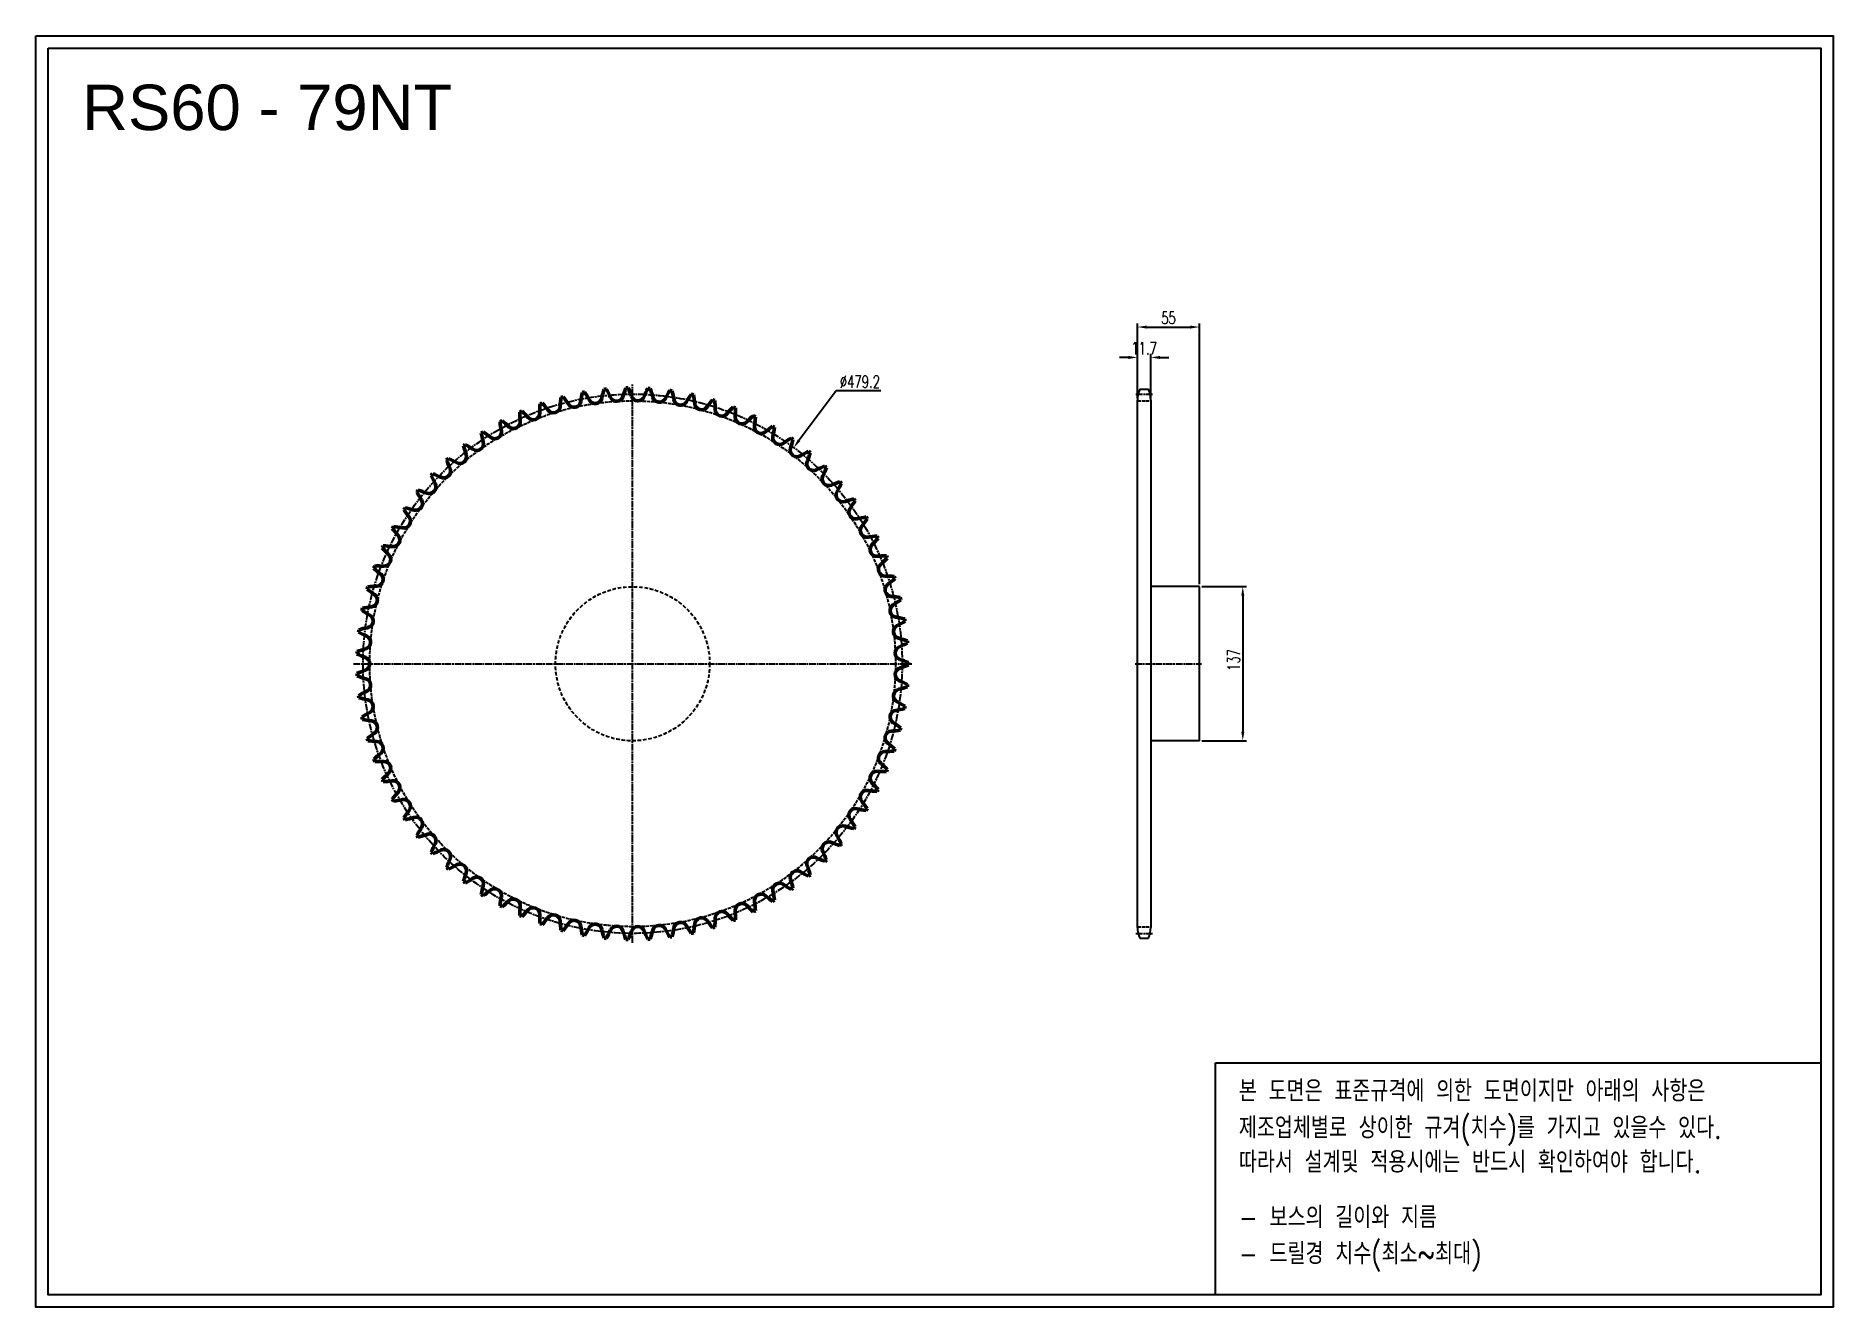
# Model space of a CAD drawing. Header units: millimetres. Extents: x 43168 to 44765, y 5201 to 6330.
import ezdxf

# ---------------------------------------------------------------- set-up
doc = ezdxf.new("R2010")
doc.units = ezdxf.units.MM
for name, pattern in [('AM_ISO02W050', [7.5, 6, -1.5]), ('AM_ISO02W050x2', [3.75, 3, -0.75]), ('AM_ISO08W050', [18, 12, -1.5, 3, -1.5]), ('AM_ISO08W050x2', [9, 6, -0.75, 1.5, -0.75]), ('HIDDEN', [9.525, 6.35, -3.175])]:
    doc.linetypes.add(name, pattern=pattern)
for name, color, linetype, lineweight in [('AM_0N', 7, 'Continuous', 50), ('AM_3N', 6, 'AM_ISO02W050', 25), ('AM_7', 4, 'AM_ISO08W050', 25), ('AM_7N', 4, 'AM_ISO08W050', 25)]:
    doc.layers.add(name, color=color, linetype=linetype, lineweight=lineweight)
doc.layers.add('HL', color=2, linetype='HIDDEN')
doc.layers.add('S-DIM', color=7, linetype='Continuous')
doc.styles.add('HAN', font='ROMANS.shx', dxfattribs={"width": 0.7, "bigfont": 'whgtxt.shx'})
doc.styles.add('HSG', font='SIMPLEX.shx', dxfattribs={"width": 0.7, "bigfont": 'HSG.shx'})
doc.styles.get("Standard").update_dxf_attribs({"font": 'arial.ttf'})
doc.dimstyles.new('APP23', dxfattribs={"dimscale": 4.5, "dimtxt": 2.4, "dimasz": 1.8, "dimexe": 0.7, "dimexo": 0.5, "dimgap": 0.6, "dimtad": 1, "dimtoh": 1, "dimdec": 1, "dimrnd": 0.01, "dimzin": 9, "dimdsep": 46, "dimtxsty": 'HSG', "dimcen": 0, "dimclrd": 1, "dimclre": 1, "dimclrt": 256, "dimazin": 2, "dimtp": 1, "dimtm": 1, "dimtfac": 0.5, "dimtdec": 1, "dimtix": 1, "dimtofl": 0, "dimtmove": 0, "dimatfit": 3, "dimfxl": 0, "dimtvp": 1, "dimtolj": 2, "dimlwd": -1, "dimlwe": -1, "dimarcsym": 0})

# ---------------------------------------------------------------- blocks, each defined once
blk = doc.blocks.new('*D1')
at = {"layer": 'Defpoints', "color": 0, "transparency": 16777216}
for p in [(44158.9, 6044.5), (44147.2, 6006), (44158.9, 6006)]:
    blk.add_point(p, dxfattribs=at)
at = {"layer": 'S-DIM', "color": 1, "transparency": 16777216}
for p, q in [((44139.1, 6044.5), (44131, 6044.5)), ((44147.2, 6008.2), (44147.2, 6047.6)), ((44158.9, 6008.2), (44158.9, 6047.6)), ((44167, 6044.5), (44175.1, 6044.5))]:
    blk.add_line(p, q, dxfattribs=at)
for points in [[(44139.1, 6045.8), (44139.1, 6043.1), (44147.2, 6044.5)], [(44167, 6045.8), (44167, 6043.1), (44158.9, 6044.5)]]:
    blk.add_solid(points, dxfattribs=at)
at = {"layer": 'S-DIM', "transparency": 16777216, "insert": (44153, 6052.6), "char_height": 10.8, "attachment_point": 5, "style": 'HSG'}
blk.add_mtext('\\A2;11.7', dxfattribs=at)
blk = doc.blocks.new('*D2')
at = {"layer": 'Defpoints', "color": 0, "transparency": 16777216}
for p in [(44202.2, 6071.5), (44147.2, 6006), (44202.2, 5840.8)]:
    blk.add_point(p, dxfattribs=at)
at = {"layer": 'S-DIM', "color": 1, "transparency": 16777216}
for p, q in [((44147.2, 6008.2), (44147.2, 6074.6)), ((44155.3, 6071.5), (44194.1, 6071.5)), ((44202.2, 5843), (44202.2, 6074.6))]:
    blk.add_line(p, q, dxfattribs=at)
for points in [[(44155.3, 6072.8), (44155.3, 6070.1), (44147.2, 6071.5)], [(44194.1, 6072.8), (44194.1, 6070.1), (44202.2, 6071.5)]]:
    blk.add_solid(points, dxfattribs=at)
at = {"layer": 'S-DIM', "transparency": 16777216, "insert": (44174.7, 6079.6), "char_height": 10.8, "attachment_point": 5, "style": 'HSG'}
blk.add_mtext('\\A2;55', dxfattribs=at)
blk = doc.blocks.new('*D3')
at = {"layer": 'Defpoints', "color": 0, "transparency": 16777216}
for p in [(44202.2, 5840.8), (44202.2, 5703.8), (44240.7, 5703.8)]:
    blk.add_point(p, dxfattribs=at)
at = {"layer": 'S-DIM', "color": 1, "transparency": 16777216}
for p, q in [((44204.4, 5840.8), (44243.9, 5840.8)), ((44240.7, 5832.7), (44240.7, 5711.9)), ((44204.4, 5703.8), (44243.9, 5703.8))]:
    blk.add_line(p, q, dxfattribs=at)
for points in [[(44239.4, 5832.7), (44242.1, 5832.7), (44240.7, 5840.8)], [(44239.4, 5711.9), (44242.1, 5711.9), (44240.7, 5703.8)]]:
    blk.add_solid(points, dxfattribs=at)
at = {"layer": 'S-DIM', "transparency": 16777216, "insert": (44232.6, 5775.7), "char_height": 10.8, "attachment_point": 5, "rotation": 90, "style": 'HSG'}
blk.add_mtext('\\A2;137', dxfattribs=at)
blk = doc.blocks.new('*D4')
at = {"layer": 'Defpoints', "color": 0, "transparency": 16777216}
for p in [(43841.6, 5964.4), (43555.2, 5580.2)]:
    blk.add_point(p, dxfattribs=at)
at = {"layer": 'S-DIM', "color": 1, "transparency": 16777216}
for p, q in [((43879.2, 6014.8), (43846.4, 5970.9)), ((43919, 6014.8), (43879.2, 6014.8))]:
    blk.add_line(p, q, dxfattribs=at)
blk.add_solid([(43845.3, 5971.7), (43847.5, 5970.1), (43841.6, 5964.4)], dxfattribs=at)
at = {"layer": 'S-DIM', "transparency": 16777216, "insert": (43900.4, 6022.9), "char_height": 10.8, "attachment_point": 5, "style": 'HSG'}
blk.add_mtext('\\A2;∅479.2', dxfattribs=at)

msp = doc.modelspace()

# ---------------------------------------------------------------- linework, layer by layer
for p, q in [((44147.16, 5537.94), (44147.16, 6006.64)), ((44149.25, 6016.14), (44156.78, 6016.14)), ((44158.86, 6006.64), (44158.86, 5537.94)), ((44202.16, 5840.79), (44158.86, 5840.79)), ((44202.16, 5703.79), (44202.16, 5840.79)), ((44202.16, 5703.79), (44158.86, 5703.79)), ((44149.25, 5528.44), (44156.78, 5528.44))]:
    msp.add_line(p, q)
for points in [[(43168.04, 6330.12), (44765.38, 6330.12), (44765.38, 5200.69), (43168.04, 5200.69)], [(43178.8, 6319.37), (44754.62, 6319.37), (44754.62, 5211.45), (43178.8, 5211.45)]]:
    msp.add_lwpolyline(points, close=True)
at = {"color": 6}
msp.add_lwpolyline([(44216.42, 5417.64), (44754.62, 5417.64), (44754.62, 5211.45), (44216.42, 5211.45)], close=True, dxfattribs=at)
for centre, start, end in [((44169.86, 6006.64), 155.25994, 180), ((44136.16, 6006.64), 0, 24.74006), ((44169.86, 5537.94), 180, 204.74006), ((44136.16, 5537.94), 335.25994, 0)]:
    msp.add_arc(centre, 22.7, start, end)
at = {"layer": 'AM_0N'}
for centre, radius, start, end in [((43749.5, 5993.96), 115.77, 172.53925, 176.51899), ((43698.36, 5772.29), 245.11, 104.56934, 105.05091), ((43544.35, 5939.71), 115.77, 33.10127, 37.08101), ((43766.95, 5989.19), 115.77, 167.98229, 171.96203), ((43698.36, 5772.29), 245.11, 100.01238, 100.49395), ((43558.14, 5951.42), 115.77, 28.5443, 32.52404), ((43665.11, 6009.61), 6.01, 208.5443, 347.40506), ((43783.96, 5983.06), 115.77, 163.42532, 167.40506), ((43698.36, 5772.29), 245.11, 95.45542, 95.93699), ((43572.81, 5962), 115.77, 23.98734, 27.96708), ((43684.08, 6011.5), 6.01, 203.98734, 342.8481), ((43800.44, 5975.59), 115.77, 158.86836, 162.8481), ((43698.36, 5772.29), 245.11, 90.89846, 91.38002), ((43588.28, 5971.37), 115.77, 19.43038, 23.41012), ((43703.13, 6011.88), 6.01, 199.43038, 338.29114), ((43816.27, 5966.84), 115.77, 154.3114, 158.29114), ((43698.36, 5772.29), 245.11, 86.34149, 86.82306), ((43604.45, 5979.49), 115.77, 14.87342, 18.85316), ((43722.15, 6010.75), 6.01, 194.87342, 333.73418), ((43831.35, 5956.85), 115.77, 149.75444, 153.73418), ((43698.36, 5772.29), 245.11, 81.78453, 82.2661), ((43621.21, 5986.29), 115.77, 10.31646, 14.2962), ((43741.02, 6008.1), 6.01, 190.31646, 329.17722), ((43845.6, 5945.7), 115.77, 145.19748, 149.17722), ((43698.36, 5772.29), 245.11, 77.22757, 77.70914), ((43638.45, 5991.75), 115.77, 5.75949, 9.73923), ((43858.91, 5933.46), 115.77, 140.64051, 144.62025), ((43698.36, 5772.29), 245.11, 72.67061, 73.15218), ((43656.08, 5995.81), 115.77, 1.20253, 5.18227), ((43698.36, 5772.29), 245.11, 113.68327, 114.16483), ((43713.74, 5999.26), 115.77, 181.65317, 185.63291), ((43519.77, 5913.2), 115.77, 42.21519, 46.19493), ((43609.97, 5995.03), 6.01, 222.21519, 1.07595), ((43731.72, 5997.32), 115.77, 177.09621, 181.07595), ((43698.36, 5772.29), 245.11, 109.12631, 109.60787), ((43531.53, 5926.95), 115.77, 37.65823, 41.63797), ((43627.94, 6001.35), 6.01, 217.65823, 356.51899), ((43646.36, 6006.22), 6.01, 213.10127, 351.96203), ((43759.62, 6003.97), 6.01, 185.75949, 324.62025), ((43777.83, 5998.37), 6.01, 181.20253, 320.06329), ((43871.21, 5920.19), 115.77, 136.08355, 140.06329), ((43698.36, 5772.29), 245.11, 68.11365, 68.59521), ((43795.54, 5991.34), 6.01, 176.64557, 315.50633), ((43673.97, 5998.47), 115.77, 356.64557, 0.62531), ((43882.41, 5905.99), 115.77, 131.52659, 135.50633), ((43698.36, 5772.29), 245.11, 63.55668, 64.03825), ((43692.02, 5999.69), 115.77, 352.08861, 356.06835), ((43698.36, 5772.29), 245.11, 122.79719, 123.27876), ((43677.59, 5998.83), 115.77, 190.7671, 194.74684), ((43499.71, 5883.14), 115.77, 51.32911, 55.30885), ((43575.8, 5978.22), 6.01, 231.32911, 10.18987), ((43698.36, 5772.29), 245.11, 118.24023, 118.7218), ((43695.66, 5999.76), 115.77, 186.21013, 190.18987), ((43509.14, 5898.57), 115.77, 46.77215, 50.75189), ((43592.55, 5987.3), 6.01, 226.77215, 5.63291), ((43812.64, 5982.93), 6.01, 172.08861, 310.94937), ((43892.45, 5890.95), 115.77, 126.96963, 130.94937), ((43698.36, 5772.29), 245.11, 58.99972, 59.48129), ((43829.01, 5973.18), 6.01, 167.53165, 306.39241), ((43710.11, 5999.47), 115.77, 347.53165, 351.51139), ((43544.73, 5956.2), 6.01, 240.44304, 19.3038), ((43698.36, 5772.29), 245.11, 127.35415, 127.83572), ((43659.66, 5996.46), 115.77, 195.32406, 199.3038), ((43491.53, 5867), 115.77, 55.88608, 59.86582), ((43559.83, 5967.83), 6.01, 235.88608, 14.74684), ((43901.27, 5875.15), 115.77, 122.41267, 126.39241), ((43844.56, 5962.17), 6.01, 162.97468, 301.83544), ((43728.12, 5997.82), 115.77, 342.97468, 346.95442), ((43698.36, 5772.29), 245.11, 54.44276, 54.92433), ((43908.8, 5858.71), 115.77, 117.8557, 121.83544), ((43745.94, 5994.75), 115.77, 338.41772, 342.39746), ((43698.36, 5772.29), 245.11, 49.8858, 50.36737), ((43530.6, 5943.42), 6.01, 245, 23.86076), ((43698.36, 5772.29), 245.11, 131.91112, 132.39268), ((43641.97, 5992.68), 115.77, 199.88102, 203.86076), ((43484.66, 5850.27), 115.77, 60.44304, 64.42278), ((43859.19, 5949.95), 6.01, 158.41772, 297.27848), ((43915, 5841.71), 115.77, 113.29874, 117.27848), ((43763.47, 5990.26), 115.77, 333.86076, 337.8405), ((43698.36, 5772.29), 245.11, 45.32884, 45.8104), ((43698.36, 5772.29), 245.11, 141.02504, 141.50661), ((43475, 5815.44), 115.77, 69.55696, 73.5367), ((43517.54, 5929.55), 6.01, 249.55696, 28.41772), ((43698.36, 5772.29), 245.11, 136.46808, 136.94964), ((43624.64, 5987.5), 115.77, 204.43798, 208.41772), ((43479.14, 5833.05), 115.77, 65, 68.97974), ((43872.79, 5936.61), 6.01, 153.86076, 292.72152), ((43919.83, 5824.28), 115.77, 108.74178, 112.72152), ((43780.58, 5984.4), 115.77, 329.3038, 333.28354), ((43698.36, 5772.29), 245.11, 40.77187, 41.25344), ((43698.36, 5772.29), 245.11, 145.582, 146.06357), ((43472.28, 5797.55), 115.77, 74.11392, 78.09366), ((43505.61, 5914.68), 6.01, 254.11392, 32.97468), ((43607.78, 5980.96), 115.77, 208.99494, 212.97468), ((43885.3, 5922.23), 6.01, 149.3038, 288.16456), ((43923.26, 5806.52), 115.77, 104.18482, 108.16456), ((43896.62, 5906.91), 6.01, 144.74684, 283.60759), ((43797.17, 5977.2), 115.77, 324.74684, 328.72658), ((43698.36, 5772.29), 245.11, 36.21491, 36.69648), ((43698.36, 5772.29), 245.11, 150.13896, 150.62053), ((43470.99, 5779.51), 115.77, 78.67089, 82.65063), ((43494.91, 5898.92), 6.01, 258.67089, 37.53165), ((43591.48, 5973.11), 115.77, 213.55191, 217.53165), ((43925.27, 5788.55), 115.77, 99.62786, 103.60759), ((43906.69, 5890.73), 6.01, 140.18987, 279.05063), ((43813.14, 5968.7), 115.77, 320.18987, 324.16961), ((43698.36, 5772.29), 245.11, 31.65795, 32.13952), ((43575.87, 5963.98), 115.77, 218.10887, 222.08861), ((43485.49, 5882.35), 6.01, 263.22785, 42.08861), ((43925.85, 5770.47), 115.77, 95.07089, 99.05063), ((43828.38, 5958.96), 115.77, 315.63291, 319.61265), ((43698.36, 5772.29), 245.11, 27.10099, 27.58256), ((43698.36, 5772.29), 245.11, 154.69593, 155.17749), ((43561.02, 5953.64), 115.77, 222.66583, 226.64557), ((43471.13, 5761.42), 115.77, 83.22785, 87.20759), ((43477.42, 5865.09), 6.01, 267.78481, 46.64557), ((43915.44, 5873.8), 6.01, 135.63291, 274.49367), ((43924.98, 5752.4), 115.77, 90.51393, 94.49367), ((43842.8, 5948.04), 115.77, 311.07595, 315.05569), ((43698.36, 5772.29), 245.11, 22.54403, 23.02559), ((43698.36, 5772.29), 245.11, 159.25289, 159.73445), ((43547.05, 5942.16), 115.77, 227.22279, 231.20253), ((43472.71, 5743.4), 115.77, 87.78481, 91.76455), ((43470.74, 5847.25), 6.01, 272.34177, 51.20253), ((43922.82, 5856.24), 6.01, 131.07595, 269.93671), ((43922.69, 5734.46), 115.77, 85.95697, 89.93671), ((43856.31, 5936.01), 115.77, 306.51899, 310.49873), ((43698.36, 5772.29), 245.11, 17.98706, 18.46863), ((43698.36, 5772.29), 245.11, 163.80985, 164.29142), ((43534.03, 5929.6), 115.77, 231.77975, 235.75949), ((43475.72, 5725.57), 115.77, 92.34177, 96.32151), ((43465.51, 5828.92), 6.01, 276.89873, 55.75949), ((43928.78, 5838.14), 6.01, 126.51899, 265.37975), ((43918.97, 5716.75), 115.77, 81.40001, 85.37975), ((43698.36, 5772.29), 245.11, 13.4301, 13.91167), ((43698.36, 5772.29), 245.11, 168.36681, 168.84838), ((43522.05, 5916.04), 115.77, 236.33672, 240.31646), ((43480.14, 5708.03), 115.77, 96.89873, 100.87847), ((43461.74, 5810.25), 6.01, 281.4557, 60.31646), ((43933.28, 5819.62), 6.01, 121.96203, 260.82278), ((43868.82, 5922.94), 115.77, 301.96203, 305.94176), ((43698.36, 5772.29), 245.11, 172.92377, 173.40534), ((43511.19, 5901.58), 115.77, 240.89368, 244.87342), ((43485.93, 5690.89), 115.77, 101.4557, 105.43544), ((43936.3, 5800.81), 6.01, 117.40506, 256.26582), ((43913.86, 5699.4), 115.77, 76.84305, 80.82278), ((43880.25, 5908.92), 115.77, 297.40506, 301.3848), ((43698.36, 5772.29), 245.11, 8.87314, 9.35471), ((43698.36, 5772.29), 245.11, 177.48074, 177.9623), ((43493.07, 5674.27), 115.77, 106.01266, 109.9924), ((43459.48, 5791.33), 6.01, 286.01266, 64.87342), ((43937.82, 5781.81), 6.01, 112.8481, 251.70886), ((43907.39, 5682.51), 115.77, 72.28608, 76.26582), ((43890.53, 5894.04), 115.77, 292.8481, 296.82784), ((43698.36, 5772.29), 245.11, 4.31618, 4.79775), ((43501.51, 5886.3), 115.77, 245.45064, 249.43038), ((43501.51, 5658.27), 115.77, 110.56962, 114.54936), ((43458.72, 5772.29), 6.01, 290.56962, 69.43038), ((43937.82, 5762.76), 6.01, 108.29114, 247.1519), ((43899.6, 5666.19), 115.77, 67.72912, 71.70886), ((43899.6, 5878.39), 115.77, 288.29114, 292.27088), ((43698.36, 5772.29), 245.11, 359.75922, 0.24078), ((43698.36, 5772.29), 245.11, 182.0377, 182.51926), ((43493.07, 5870.3), 115.77, 250.0076, 253.98734), ((43459.48, 5753.25), 6.01, 295.12658, 73.98734), ((43907.39, 5862.06), 115.77, 283.73418, 287.71392), ((43890.53, 5650.53), 115.77, 63.17216, 67.1519), ((43698.36, 5772.29), 245.11, 355.20225, 355.68382), ((43511.19, 5642.99), 115.77, 115.12658, 119.10632), ((43698.36, 5772.29), 245.11, 186.59466, 187.07623), ((43485.93, 5853.68), 115.77, 254.56456, 258.5443), ((43461.74, 5734.33), 6.01, 299.68354, 78.5443), ((43936.3, 5743.76), 6.01, 103.73418, 242.59494), ((43880.25, 5635.65), 115.77, 58.6152, 62.59494), ((43698.36, 5772.29), 245.11, 350.64529, 351.12686), ((43522.05, 5628.53), 115.77, 119.68354, 123.66328), ((43698.36, 5772.29), 245.11, 191.15162, 191.63319), ((43480.14, 5836.55), 115.77, 259.12153, 263.10127), ((43465.51, 5715.65), 6.01, 304.24051, 83.10127), ((43933.28, 5724.95), 6.01, 99.17722, 238.03797), ((43868.82, 5621.63), 115.77, 54.05824, 58.03797), ((43913.86, 5845.17), 115.77, 279.17722, 283.15695), ((43534.03, 5614.97), 115.77, 124.24051, 128.22025), ((43698.36, 5772.29), 245.11, 195.70858, 196.19015), ((43475.72, 5819), 115.77, 263.67849, 267.65823), ((43470.74, 5697.33), 6.01, 308.79747, 87.65823), ((43928.78, 5706.44), 6.01, 94.62025, 233.48101), ((43918.97, 5827.82), 115.77, 274.62025, 278.59999), ((43698.36, 5772.29), 245.11, 346.08833, 346.5699), ((43547.05, 5602.42), 115.77, 128.79747, 132.77721), ((43698.36, 5772.29), 245.11, 200.26555, 200.74711), ((43922.82, 5688.34), 6.01, 90.06329, 228.92405), ((43922.69, 5810.12), 115.77, 270.06329, 274.04303), ((43856.31, 5608.57), 115.77, 49.50127, 53.48101), ((43698.36, 5772.29), 245.11, 341.53137, 342.01294), ((43472.71, 5801.17), 115.77, 268.23545, 272.21519), ((43561.02, 5590.93), 115.77, 133.35443, 137.33417), ((43477.42, 5679.48), 6.01, 313.35443, 92.21519), ((43915.44, 5670.77), 6.01, 85.50633, 224.36709), ((43924.98, 5792.17), 115.77, 265.50633, 269.48607), ((43842.8, 5596.53), 115.77, 44.94431, 48.92405), ((43698.36, 5772.29), 245.11, 336.97441, 337.45597), ((43698.36, 5772.29), 245.11, 204.82251, 205.30407), ((43471.13, 5783.15), 115.77, 272.79241, 276.77215), ((43485.49, 5662.22), 6.01, 317.91139, 96.77215), ((43575.87, 5580.59), 115.77, 137.91139, 141.89113), ((43906.69, 5653.84), 6.01, 80.94937, 219.81013), ((43925.85, 5774.11), 115.77, 260.94937, 264.92911), ((43828.38, 5585.61), 115.77, 40.38735, 44.36709), ((43698.36, 5772.29), 245.11, 332.41744, 332.89901), ((43698.36, 5772.29), 245.11, 209.37947, 209.86104), ((43470.99, 5765.06), 115.77, 277.34937, 281.32911), ((43494.91, 5645.65), 6.01, 322.46835, 101.32911), ((43591.48, 5571.47), 115.77, 142.46835, 146.44809), ((43896.62, 5637.67), 6.01, 76.39241, 215.25316), ((43925.27, 5756.03), 115.77, 256.39241, 260.37214), ((43813.14, 5575.87), 115.77, 35.83039, 39.81013), ((43698.36, 5772.29), 245.11, 327.86048, 328.34205), ((43698.36, 5772.29), 245.11, 213.93643, 214.418), ((43472.28, 5747.02), 115.77, 281.90634, 285.88608), ((43505.61, 5629.89), 6.01, 327.02532, 105.88608), ((43607.78, 5563.61), 115.77, 147.02532, 151.00506), ((43885.3, 5622.34), 6.01, 71.83544, 210.6962), ((43923.26, 5738.05), 115.77, 251.83544, 255.81518), ((43797.17, 5567.38), 115.77, 31.27342, 35.25316), ((43698.36, 5772.29), 245.11, 323.30352, 323.78509), ((43698.36, 5772.29), 245.11, 218.49339, 218.97496), ((43475, 5729.14), 115.77, 286.4633, 290.44304), ((43517.54, 5615.03), 6.01, 331.58228, 110.44304), ((43624.64, 5557.07), 115.77, 151.58228, 155.56202), ((43530.6, 5601.16), 6.01, 336.13924, 115), ((43872.79, 5607.96), 6.01, 67.27848, 206.13924), ((43919.83, 5720.29), 115.77, 247.27848, 251.25822), ((43780.58, 5560.17), 115.77, 26.71646, 30.6962), ((43698.36, 5772.29), 245.11, 318.74656, 319.22813), ((43698.36, 5772.29), 245.11, 223.05036, 223.53192), ((43479.14, 5711.53), 115.77, 291.02026, 295), ((43641.97, 5551.9), 115.77, 156.13924, 160.11898), ((43698.36, 5772.29), 245.11, 227.60732, 228.08888), ((43484.66, 5694.3), 115.77, 295.57722, 299.55696), ((43544.73, 5588.37), 6.01, 340.6962, 119.55696), ((43859.19, 5594.62), 6.01, 62.72152, 201.58228), ((43745.94, 5549.83), 115.77, 17.60254, 21.58228), ((43915, 5702.86), 115.77, 242.72152, 246.70126), ((43763.47, 5554.31), 115.77, 22.1595, 26.13924), ((43698.36, 5772.29), 245.11, 314.1896, 314.67116), ((43659.66, 5548.11), 115.77, 160.6962, 164.67594), ((43698.36, 5772.29), 245.11, 232.16428, 232.64585), ((43491.53, 5677.57), 115.77, 300.13418, 304.11392), ((43559.83, 5576.74), 6.01, 345.25316, 124.11392), ((43677.59, 5545.75), 115.77, 165.25316, 169.2329), ((43829.01, 5571.39), 6.01, 53.60759, 192.46835), ((43901.27, 5669.42), 115.77, 233.60759, 237.58733), ((43844.56, 5582.41), 6.01, 58.16456, 197.02532), ((43728.12, 5546.75), 115.77, 13.04558, 17.02532), ((43908.8, 5685.87), 115.77, 238.16456, 242.1443), ((43698.36, 5772.29), 245.11, 309.63263, 310.1142), ((43698.36, 5772.29), 245.11, 236.72124, 237.20281), ((43499.71, 5661.44), 115.77, 304.69115, 308.67089), ((43575.8, 5566.36), 6.01, 349.81013, 128.67089), ((43695.66, 5544.81), 115.77, 169.81013, 173.78987), ((43509.14, 5646), 115.77, 309.24811, 313.22785), ((43592.55, 5557.27), 6.01, 354.36709, 133.22785), ((43795.54, 5553.23), 6.01, 44.49367, 183.35443), ((43812.64, 5561.65), 6.01, 49.05063, 187.91139), ((43692.02, 5544.88), 115.77, 3.93165, 7.91139), ((43892.45, 5653.63), 115.77, 229.05063, 233.03037), ((43698.36, 5772.29), 245.11, 300.51871, 301.00028), ((43710.11, 5545.1), 115.77, 8.48861, 12.46835), ((43698.36, 5772.29), 245.11, 305.07567, 305.55724), ((43698.36, 5772.29), 245.11, 241.2782, 241.75977), ((43713.74, 5545.32), 115.77, 174.36709, 178.34683), ((43698.36, 5772.29), 245.11, 245.83517, 246.31673), ((43519.77, 5631.37), 115.77, 313.80507, 317.78481), ((43609.97, 5549.54), 6.01, 358.92405, 137.78481), ((43731.72, 5547.26), 115.77, 178.92405, 182.90379), ((43531.53, 5617.62), 115.77, 318.36203, 322.34177), ((43627.94, 5543.22), 6.01, 3.48101, 142.34177), ((43749.5, 5550.62), 115.77, 183.48101, 187.46075), ((43646.36, 5538.35), 6.01, 8.03797, 146.89873), ((43759.62, 5540.6), 6.01, 35.37975, 174.24051), ((43858.91, 5611.11), 115.77, 215.37975, 219.35949), ((43656.08, 5548.76), 115.77, 354.81773, 358.79747), ((43777.83, 5546.2), 6.01, 39.93671, 178.79747), ((43871.21, 5624.38), 115.77, 219.93671, 223.91645), ((43698.36, 5772.29), 245.11, 291.40479, 291.88635), ((43673.97, 5546.11), 115.77, 359.37469, 3.35443), ((43882.41, 5638.58), 115.77, 224.49367, 228.47341), ((43698.36, 5772.29), 245.11, 295.96175, 296.44332), ((43698.36, 5772.29), 245.11, 250.39213, 250.87369), ((43698.36, 5772.29), 245.11, 254.94909, 255.43066), ((43544.35, 5604.86), 115.77, 322.91899, 326.89873), ((43766.95, 5555.38), 115.77, 188.03797, 192.01771), ((43698.36, 5772.29), 245.11, 259.50605, 259.98762), ((43558.14, 5593.15), 115.77, 327.47596, 331.4557), ((43665.11, 5534.96), 6.01, 12.59494, 151.4557), ((43783.96, 5561.52), 115.77, 192.59494, 196.57468), ((43698.36, 5772.29), 245.11, 264.06301, 264.54458), ((43572.81, 5582.58), 115.77, 332.03292, 336.01266), ((43684.08, 5533.07), 6.01, 17.1519, 156.01266), ((43800.44, 5568.98), 115.77, 197.1519, 201.13164), ((43698.36, 5772.29), 245.11, 268.61998, 269.10154), ((43588.28, 5573.2), 115.77, 336.58988, 340.56962), ((43703.13, 5532.69), 6.01, 21.70886, 160.56962), ((43816.27, 5577.74), 115.77, 201.70886, 205.6886), ((43698.36, 5772.29), 245.11, 273.17694, 273.65851), ((43604.45, 5565.09), 115.77, 341.14684, 345.12658), ((43722.15, 5533.83), 6.01, 26.26582, 165.12658), ((43831.35, 5587.72), 115.77, 206.26582, 210.24556), ((43698.36, 5772.29), 245.11, 277.7339, 278.21547), ((43621.21, 5558.28), 115.77, 345.7038, 349.68354), ((43741.02, 5536.47), 6.01, 30.82278, 169.68354), ((43845.6, 5598.87), 115.77, 210.82278, 214.80252), ((43698.36, 5772.29), 245.11, 282.29086, 282.77243), ((43638.45, 5552.83), 115.77, 350.26077, 354.24051), ((43698.36, 5772.29), 245.11, 286.84782, 287.32939)]:
    msp.add_arc(centre, radius, start, end, dxfattribs=at)
at = {"layer": 'AM_3N', "linetype": 'AM_ISO02W050x2'}
for p, q in [((44147.16, 6005.97), (44158.86, 6005.97)), ((44147.16, 5538.6), (44158.86, 5538.6))]:
    msp.add_line(p, q, dxfattribs=at)
msp.add_circle((43698.36, 5772.29), 233.63, dxfattribs=at)
at = {"layer": 'AM_7', "linetype": 'AM_ISO08W050x2'}
msp.add_circle((43698.36, 5772.29), 239.58, dxfattribs=at)
at = {"layer": 'AM_7N', "linetype": 'AM_ISO08W050x2'}
for p, q in [((43698.36, 5524.18), (43698.36, 6020.4)), ((44145.6, 6011.93), (44160.43, 6011.93)), ((43450.25, 5772.29), (43946.47, 5772.29)), ((44145.16, 5772.29), (44204.16, 5772.29)), ((44145.6, 5532.64), (44160.43, 5532.64))]:
    msp.add_line(p, q, dxfattribs=at)
at = {"layer": 'HL', "ltscale": 0.5}
msp.add_circle((43698.36, 5772.29), 68.5, dxfattribs=at)

# ---------------------------------------------------------------- texts
msp.add_text('RS60 - 79NT', height=40.3368).set_placement((43209.18, 6246.49))
at = {"color": 6, "style": 'HAN', "width": 0.8}
for s, p in [('본 도면은 표준규격에 의한 도면이지만 아래의 사항은', (44237.23, 5383.27)), ('제조업체별로 상이한 규겨(치수)를 가지고 있을수 있다.', (44237.23, 5350.48)), ('따라서 설계및 적용시에는 반드시 확인하여야 합니다.', (44237.23, 5320.02)), ('- 보스의 길이와 지름', (44237.23, 5270.95)), ('- 드릴경 치수(최소~최대)', (44237.23, 5238.72))]:
    msp.add_text(s, height=18.9237, dxfattribs=at).set_placement(p)

# ---------------------------------------------------------------- dimensions: what is measured, and where the dimension line sits
at = {"layer": 'S-DIM'}
dim = msp.add_linear_dim(base=(44202.16, 6071.5), p1=(44147.16, 6005.97), p2=(44202.16, 5840.79), dimstyle='APP23', dxfattribs=at)
dim.commit()
dim.dimension.update_dxf_attribs({"geometry": '*D2', "text_midpoint": (44174.66, 6079.6)})
dim = msp.add_linear_dim(base=(44158.86, 6044.5), p1=(44147.16, 6005.97), p2=(44158.86, 6005.97), dimstyle='APP23', dxfattribs=at)
dim.commit()
dim.dimension.update_dxf_attribs({"geometry": '*D1', "text_midpoint": (44153.01, 6044.5), "dimtype": 128})
dim = msp.add_diameter_dim_2p(p1=(43555.16, 5580.21), p2=(43841.56, 5964.36), dimstyle='APP23', dxfattribs=at)
dim.commit()
dim.dimension.update_dxf_attribs({"geometry": '*D4', "text_midpoint": (43900.41, 6014.81), "dimtype": 131})
dim = msp.add_linear_dim(base=(44240.7, 5703.79), p1=(44202.16, 5840.79), p2=(44202.16, 5703.79), angle=90, dimstyle='APP23', dxfattribs=at)
dim.commit()
dim.dimension.update_dxf_attribs({"geometry": '*D3', "text_midpoint": (44240.7, 5775.71), "dimtype": 128})

doc.saveas('drawing.dxf')
